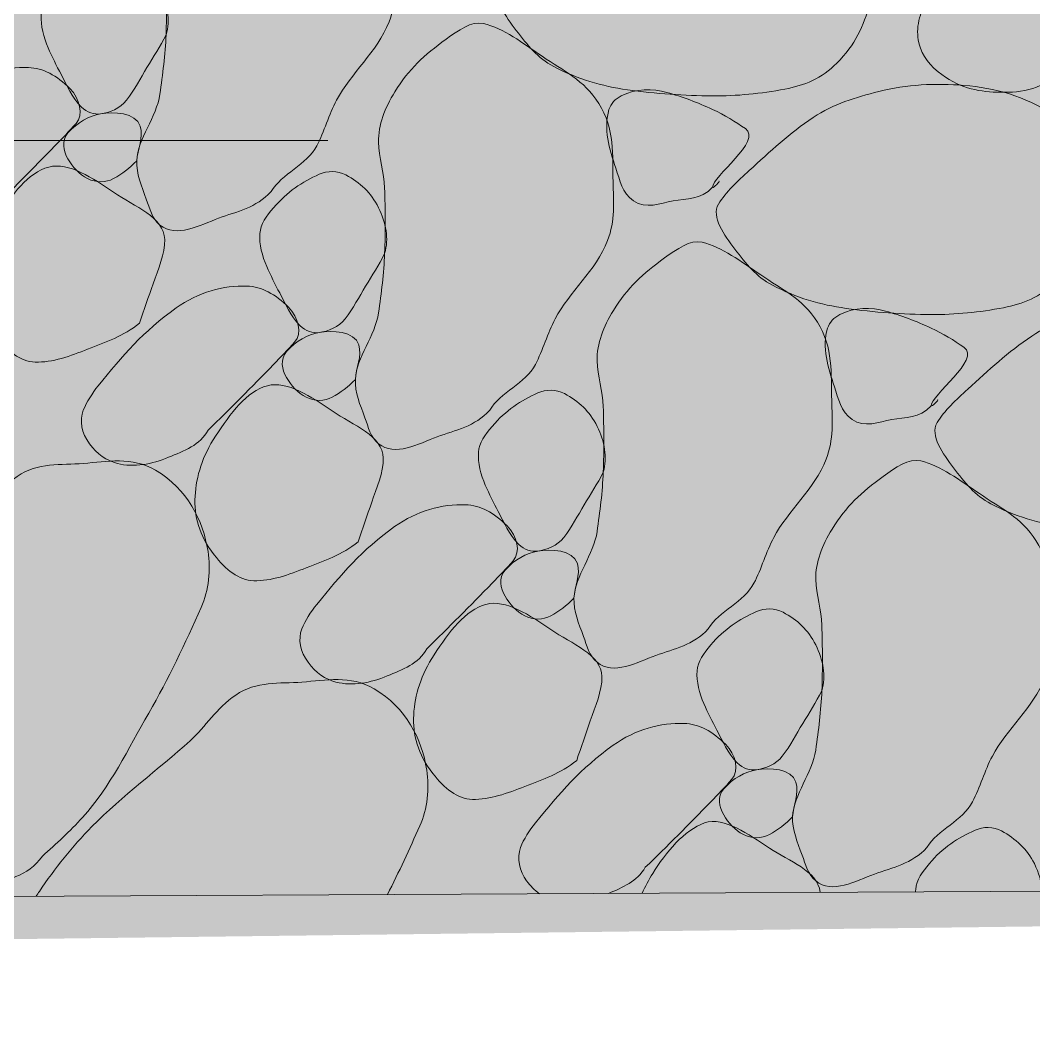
# Model space of a CAD drawing. Header units: feet. Extents: x 47819 to 50150, y 49272 to 50730.
# Drawn here: x 49373.63 to 49378.88, y 50323.34 to 50328.51 of the extents above; entities that cross this region are included whole.
import ezdxf

# ---------------------------------------------------------------- set-up
doc = ezdxf.new("R2010")
doc.units = ezdxf.units.FT
doc.header["$MEASUREMENT"] = 0
doc.linetypes.add('HIDDEN', pattern=[0.375, 0.25, -0.125])
doc.layers.add('GRID', color=254, linetype='HIDDEN')
doc.layers.add('SILT FENCE', color=200, linetype='Continuous')
doc.layers.add('Level 30', color=1, linetype='Continuous', lineweight=0)

msp = doc.modelspace()

# ---------------------------------------------------------------- linework, layer by layer
at = {"layer": 'GRID', "color": 252, "linetype": 'HIDDEN', "lineweight": 0, "ltscale": 33}
msp.add_line((47857.2219, 50327.8834), (50111.5419, 50327.8834), dxfattribs=at)
at = {"layer": 'Level 30', "color": 1, "linetype": 'Continuous', "lineweight": 0}
msp.add_line((49350.8131, 50323.8515), (49412.7562, 50324.1609), dxfattribs=at)
for points, knots in [([(49374.9269, 50327.619), (49374.8495, 50327.5343), (49374.7504, 50327.5162), (49374.6547, 50327.4811), (49374.5586, 50327.4459), (49374.4352, 50327.3761), (49374.3506, 50327.4458), (49374.3087, 50327.4803), (49374.298, 50327.5311), (49374.2799, 50327.5801), (49374.2555, 50327.646), (49374.2276, 50327.7132), (49374.2304, 50327.7781), (49374.2355, 50327.8947), (49374.3338, 50328.004), (49374.3506, 50328.1246), (49374.3648, 50328.2262), (49374.3785, 50328.3292), (49374.3824, 50328.4322), (49374.3868, 50328.5452), (49374.3853, 50328.6586), (49374.3824, 50328.7716), (49374.3804, 50328.8512), (49374.3522, 50328.9296), (49374.3506, 50329.0085), (49374.3487, 50329.0992), (49374.3835, 50329.1852), (49374.4355, 50329.2701), (49374.5072, 50329.3874), (49374.587, 50329.4605), (49374.7006, 50329.5423), (49374.7637, 50329.5877), (49374.8326, 50329.6386), (49374.8951, 50329.6236), (49374.9983, 50329.599), (49375.0987, 50329.5232), (49375.1991, 50329.4539), (49375.3092, 50329.3781), (49375.4155, 50329.3319), (49375.4926, 50329.21), (49375.5761, 50329.0779), (49375.5631, 50328.94), (49375.5668, 50328.8034), (49375.5696, 50328.7024), (49375.5778, 50328.5987), (49375.5385, 50328.4993), (49375.4757, 50328.3402), (49375.3415, 50328.2345), (49375.2663, 50328.0928), (49375.2267, 50328.018), (49375.2029, 50327.9307), (49375.1638, 50327.8559), (49375.1131, 50327.7588), (49374.9818, 50327.7116), (49374.9269, 50327.619)], [0, 0, 0, 0, 0.054316, 0.054316, 0.054316, 0.108799, 0.108799, 0.108799, 0.135821, 0.135821, 0.135821, 0.172146, 0.172146, 0.172146, 0.237422, 0.237422, 0.237422, 0.292461, 0.292461, 0.292461, 0.352873, 0.352873, 0.352873, 0.395413, 0.395413, 0.395413, 0.444368, 0.444368, 0.444368, 0.51201, 0.51201, 0.51201, 0.549525, 0.549525, 0.549525, 0.611502, 0.611502, 0.611502, 0.679424, 0.679424, 0.679424, 0.752988, 0.752988, 0.752988, 0.80734, 0.80734, 0.80734, 0.894432, 0.894432, 0.894432, 0.940374, 0.940374, 0.940374, 1, 1, 1, 1]), ([(49377.86, 50328.2851), (49377.7833, 50328.2046), (49377.6909, 50328.1697), (49377.5913, 50328.1507), (49377.4664, 50328.1269), (49377.3416, 50328.1145), (49377.2165, 50328.1154), (49377.0693, 50328.1164), (49376.9218, 50328.1266), (49376.7746, 50328.1472), (49376.6415, 50328.1658), (49376.5168, 50328.202), (49376.3927, 50328.2674), (49376.309, 50328.3115), (49376.2567, 50328.3777), (49376.1983, 50328.4548), (49376.1445, 50328.5256), (49376.0741, 50328.6224), (49376.1134, 50328.6881), (49376.1507, 50328.7504), (49376.2132, 50328.8069), (49376.2725, 50328.8614), (49376.3815, 50328.9614), (49376.4807, 50329.0549), (49376.6049, 50329.1372), (49376.7098, 50329.2067), (49376.8248, 50329.2416), (49376.9443, 50329.2715), (49377.0893, 50329.3078), (49377.2402, 50329.3151), (49377.3862, 50329.3033), (49377.5469, 50329.2904), (49377.6984, 50329.2478), (49377.8494, 50329.1513), (49377.938, 50329.0946), (49377.9955, 50329.0225), (49378.0332, 50328.9321), (49378.0779, 50328.8248), (49378.0675, 50328.7006), (49378.0332, 50328.5927), (49377.9976, 50328.4805), (49377.9564, 50328.3785), (49377.86, 50328.2851)], [0, 0, 0, 0, 0.060327, 0.060327, 0.060327, 0.135919, 0.135919, 0.135919, 0.224896, 0.224896, 0.224896, 0.305284, 0.305284, 0.305284, 0.359513, 0.359513, 0.359513, 0.409373, 0.409373, 0.409373, 0.456607, 0.456607, 0.456607, 0.543329, 0.543329, 0.543329, 0.616633, 0.616633, 0.616633, 0.70561, 0.70561, 0.70561, 0.803499, 0.803499, 0.803499, 0.860951, 0.860951, 0.860951, 0.929109, 0.929109, 0.929109, 1, 1, 1, 1]), ([(49378.997, 50328.237), (49378.9275, 50328.1385), (49378.7916, 50328.1313), (49378.6894, 50328.1345), (49378.588, 50328.1376), (49378.4865, 50328.1579), (49378.3854, 50328.2405), (49378.3241, 50328.2906), (49378.2933, 50328.3462), (49378.2828, 50328.4067), (49378.2703, 50328.479), (49378.2943, 50328.5609), (49378.3394, 50328.633), (49378.4023, 50328.7334), (49378.4733, 50328.8026), (49378.5692, 50328.8628), (49378.6457, 50328.9109), (49378.7492, 50328.9264), (49378.8273, 50328.8875), (49378.8981, 50328.8523), (49378.9586, 50328.7983), (49378.9935, 50328.7214), (49379.0504, 50328.5959), (49379.0532, 50328.463), (49379.0288, 50328.3395), (49379.022, 50328.305), (49379.0115, 50328.2709), (49378.997, 50328.237)], [0, 0, 0, 0, 0.135954, 0.135954, 0.135954, 0.270983, 0.270983, 0.270983, 0.352857, 0.352857, 0.352857, 0.450656, 0.450656, 0.450656, 0.586933, 0.586933, 0.586933, 0.695652, 0.695652, 0.695652, 0.79419, 0.79419, 0.79419, 0.954985, 0.954985, 0.954985, 1, 1, 1, 1]), ([(49374.3824, 50328.4322), (49374.3516, 50328.3699), (49374.3173, 50328.3188), (49374.2834, 50328.2625), (49374.2489, 50328.2051), (49374.2202, 50328.1488), (49374.1774, 50328.0928), (49374.1449, 50328.0502), (49374.0891, 50328.0283), (49374.043, 50328.022), (49374.0111, 50328.0177), (49373.9715, 50328.0288), (49373.944, 50328.0574), (49373.8917, 50328.1119), (49373.8694, 50328.1676), (49373.838, 50328.2271), (49373.8139, 50328.2727), (49373.7917, 50328.3176), (49373.7708, 50328.365), (49373.7471, 50328.4186), (49373.7315, 50328.4793), (49373.7354, 50328.5347), (49373.7389, 50328.5832), (49373.7691, 50328.6262), (49373.8061, 50328.6691), (49373.8776, 50328.7518), (49373.9539, 50328.8027), (49374.043, 50328.8423), (49374.0849, 50328.8609), (49374.1383, 50328.8614), (49374.1809, 50328.8388), (49374.255, 50328.7994), (49374.3121, 50328.747), (49374.3506, 50328.6691), (49374.3889, 50328.5914), (49374.4054, 50328.5079), (49374.3824, 50328.4322)], [0, 0, 0, 0, 0.087607, 0.087607, 0.087607, 0.176844, 0.176844, 0.176844, 0.244543, 0.244543, 0.244543, 0.291416, 0.291416, 0.291416, 0.380653, 0.380653, 0.380653, 0.449046, 0.449046, 0.449046, 0.526343, 0.526343, 0.526343, 0.594042, 0.594042, 0.594042, 0.724902, 0.724902, 0.724902, 0.786407, 0.786407, 0.786407, 0.893424, 0.893424, 0.893424, 1, 1, 1, 1]), ([(49376.0604, 50326.4855), (49375.983, 50326.4008), (49375.8839, 50326.3827), (49375.7882, 50326.3476), (49375.6921, 50326.3124), (49375.5687, 50326.2426), (49375.4841, 50326.3123), (49375.4422, 50326.3468), (49375.4315, 50326.3976), (49375.4134, 50326.4466), (49375.389, 50326.5125), (49375.3611, 50326.5797), (49375.3639, 50326.6446), (49375.369, 50326.7612), (49375.4673, 50326.8705), (49375.4841, 50326.9911), (49375.4983, 50327.0927), (49375.512, 50327.1957), (49375.5159, 50327.2987), (49375.5203, 50327.4117), (49375.5188, 50327.5251), (49375.5159, 50327.6381), (49375.5139, 50327.7177), (49375.4857, 50327.7961), (49375.4841, 50327.875), (49375.4822, 50327.9657), (49375.517, 50328.0517), (49375.569, 50328.1366), (49375.6407, 50328.2539), (49375.7205, 50328.327), (49375.8341, 50328.4088), (49375.8972, 50328.4542), (49375.9661, 50328.5051), (49376.0286, 50328.4902), (49376.1317, 50328.4655), (49376.2322, 50328.3897), (49376.3326, 50328.3204), (49376.4427, 50328.2446), (49376.549, 50328.1984), (49376.6261, 50328.0765), (49376.7095, 50327.9444), (49376.6966, 50327.8066), (49376.7003, 50327.6699), (49376.7031, 50327.569), (49376.7113, 50327.4652), (49376.672, 50327.3659), (49376.6092, 50327.2067), (49376.475, 50327.101), (49376.3998, 50326.9593), (49376.3601, 50326.8845), (49376.3364, 50326.7972), (49376.2973, 50326.7224), (49376.2466, 50326.6253), (49376.1153, 50326.5781), (49376.0604, 50326.4855)], [0, 0, 0, 0, 0.054316, 0.054316, 0.054316, 0.108799, 0.108799, 0.108799, 0.135821, 0.135821, 0.135821, 0.172146, 0.172146, 0.172146, 0.237422, 0.237422, 0.237422, 0.292461, 0.292461, 0.292461, 0.352873, 0.352873, 0.352873, 0.395413, 0.395413, 0.395413, 0.444368, 0.444368, 0.444368, 0.51201, 0.51201, 0.51201, 0.549525, 0.549525, 0.549525, 0.611502, 0.611502, 0.611502, 0.679424, 0.679424, 0.679424, 0.752988, 0.752988, 0.752988, 0.80734, 0.80734, 0.80734, 0.894432, 0.894432, 0.894432, 0.940374, 0.940374, 0.940374, 1, 1, 1, 1]), ([(49373.4667, 50327.5165), (49373.4264, 50327.4374), (49373.3408, 50327.4085), (49373.2617, 50327.375), (49373.1768, 50327.3391), (49373.0816, 50327.3213), (49372.9965, 50327.3432), (49372.9399, 50327.3578), (49372.8923, 50327.3913), (49372.8515, 50327.4458), (49372.8111, 50327.4997), (49372.7984, 50327.5669), (49372.8197, 50327.619), (49372.8378, 50327.6631), (49372.8648, 50327.7056), (49372.8975, 50327.7463), (49373.0226, 50327.9017), (49373.1311, 50328.0278), (49373.3006, 50328.1493), (49373.4149, 50328.2313), (49373.5478, 50328.2666), (49373.6683, 50328.2625), (49373.744, 50328.2598), (49373.8161, 50328.2213), (49373.8839, 50328.1529), (49373.9353, 50328.101), (49373.9559, 50328.0176), (49373.9157, 50327.9726), (49373.8806, 50327.9331), (49373.8439, 50327.8946), (49373.8061, 50327.8559), (49373.693, 50327.7398), (49373.5799, 50327.6249), (49373.4667, 50327.5165)], [0, 0, 0, 0, 0.081972, 0.081972, 0.081972, 0.169857, 0.169857, 0.169857, 0.228285, 0.228285, 0.228285, 0.286248, 0.286248, 0.286248, 0.335334, 0.335334, 0.335334, 0.522907, 0.522907, 0.522907, 0.649504, 0.649504, 0.649504, 0.729114, 0.729114, 0.729114, 0.789367, 0.789367, 0.789367, 0.842044, 0.842044, 0.842044, 1, 1, 1, 1]), ([(49378.9935, 50327.1516), (49378.9168, 50327.0711), (49378.8244, 50327.0363), (49378.7248, 50327.0172), (49378.5999, 50326.9934), (49378.4751, 50326.981), (49378.35, 50326.9819), (49378.2028, 50326.9829), (49378.0553, 50326.9931), (49377.9081, 50327.0137), (49377.775, 50327.0323), (49377.6503, 50327.0686), (49377.5262, 50327.1339), (49377.4425, 50327.178), (49377.3902, 50327.2442), (49377.3318, 50327.3213), (49377.278, 50327.3922), (49377.2076, 50327.4889), (49377.2469, 50327.5547), (49377.2842, 50327.6169), (49377.3467, 50327.6734), (49377.406, 50327.7279), (49377.515, 50327.8279), (49377.6142, 50327.9214), (49377.7384, 50328.0037), (49377.8433, 50328.0732), (49377.9583, 50328.1081), (49378.0778, 50328.138), (49378.2228, 50328.1743), (49378.3737, 50328.1816), (49378.5197, 50328.1698), (49378.6804, 50328.1569), (49378.8319, 50328.1144), (49378.9829, 50328.0178), (49379.0715, 50327.9611), (49379.129, 50327.889), (49379.1667, 50327.7986), (49379.2114, 50327.6913), (49379.201, 50327.5671), (49379.1667, 50327.4592), (49379.1311, 50327.347), (49379.0899, 50327.245), (49378.9935, 50327.1516)], [0, 0, 0, 0, 0.060327, 0.060327, 0.060327, 0.135919, 0.135919, 0.135919, 0.224896, 0.224896, 0.224896, 0.305284, 0.305284, 0.305284, 0.359513, 0.359513, 0.359513, 0.409373, 0.409373, 0.409373, 0.456607, 0.456607, 0.456607, 0.543329, 0.543329, 0.543329, 0.616633, 0.616633, 0.616633, 0.70561, 0.70561, 0.70561, 0.803499, 0.803499, 0.803499, 0.860951, 0.860951, 0.860951, 0.929109, 0.929109, 0.929109, 1, 1, 1, 1]), ([(49377.2165, 50327.6416), (49377.1537, 50327.5743), (49377.0821, 50327.5844), (49377.0115, 50327.5709), (49376.9446, 50327.5582), (49376.87, 50327.5264), (49376.8064, 50327.5709), (49376.7465, 50327.6128), (49376.7358, 50327.6783), (49376.7145, 50327.7406), (49376.6806, 50327.8394), (49376.649, 50327.947), (49376.6791, 50328.0447), (49376.6885, 50328.075), (49376.7119, 50328.0997), (49376.7428, 50328.1154), (49376.8199, 50328.1546), (49376.9046, 50328.1545), (49376.9796, 50328.1331), (49377.0595, 50328.1103), (49377.1378, 50328.0811), (49377.2165, 50328.0447), (49377.2777, 50328.0164), (49377.3348, 50327.9808), (49377.3862, 50327.9457), (49377.4774, 50327.8834), (49377.2106, 50327.695), (49377.2165, 50327.6416), (49377.2173, 50327.6347), (49377.2613, 50327.6757), (49377.2483, 50327.6734)], [0, 0, 0, 0, 0.103475, 0.103475, 0.103475, 0.201297, 0.201297, 0.201297, 0.293367, 0.293367, 0.293367, 0.439391, 0.439391, 0.439391, 0.484772, 0.484772, 0.484772, 0.598088, 0.598088, 0.598088, 0.7187, 0.7187, 0.7187, 0.812423, 0.812423, 0.812423, 0.978533, 0.978533, 0.978533, 1, 1, 1, 1]), ([(49374.2304, 50327.7781), (49374.1924, 50327.74), (49374.1544, 50327.7103), (49374.1102, 50327.6862), (49374.0709, 50327.6648), (49374.0177, 50327.6648), (49373.9758, 50327.6862), (49373.9307, 50327.7092), (49373.8988, 50327.7462), (49373.8733, 50327.7887), (49373.8497, 50327.8281), (49373.8391, 50327.8842), (49373.8733, 50327.9231), (49373.9234, 50327.9798), (49373.9838, 50328.0108), (49374.043, 50328.022), (49374.1078, 50328.0343), (49374.2267, 50328.0294), (49374.2481, 50327.9584), (49374.2661, 50327.8985), (49374.2339, 50327.8384), (49374.2304, 50327.7781)], [0, 0, 0, 0, 0.13075, 0.13075, 0.13075, 0.246831, 0.246831, 0.246831, 0.372114, 0.372114, 0.372114, 0.488195, 0.488195, 0.488195, 0.657947, 0.657947, 0.657947, 0.84346, 0.84346, 0.84346, 1, 1, 1, 1]), ([(49374.2445, 50326.9366), (49374.1605, 50326.8683), (49374.071, 50326.8401), (49373.9758, 50326.8023), (49373.887, 50326.767), (49373.7928, 50326.7325), (49373.7036, 50326.7351), (49373.6257, 50326.7374), (49373.5594, 50326.7919), (49373.4985, 50326.8695), (49373.4192, 50326.9706), (49373.394, 50327.0725), (49373.3996, 50327.1735), (49373.4053, 50327.2774), (49373.4381, 50327.381), (49373.5056, 50327.4846), (49373.5827, 50327.6028), (49373.6668, 50327.7177), (49373.7743, 50327.7463), (49373.8777, 50327.7738), (49374.0024, 50327.6887), (49374.1102, 50327.6155), (49374.2179, 50327.5423), (49374.3735, 50327.4854), (49374.3754, 50327.3715), (49374.3766, 50327.2964), (49374.3409, 50327.2166), (49374.3153, 50327.1417), (49374.2918, 50327.0733), (49374.2672, 50327.0053), (49374.2445, 50326.9366)], [0, 0, 0, 0, 0.099321, 0.099321, 0.099321, 0.192025, 0.192025, 0.192025, 0.273076, 0.273076, 0.273076, 0.378794, 0.378794, 0.378794, 0.48747, 0.48747, 0.48747, 0.61146, 0.61146, 0.61146, 0.73063, 0.73063, 0.73063, 0.849753, 0.849753, 0.849753, 0.928287, 0.928287, 0.928287, 1, 1, 1, 1]), ([(49375.5159, 50327.2987), (49375.4851, 50327.2364), (49375.4508, 50327.1853), (49375.4169, 50327.129), (49375.3824, 50327.0716), (49375.3537, 50327.0153), (49375.3109, 50326.9593), (49375.2784, 50326.9167), (49375.2226, 50326.8948), (49375.1765, 50326.8886), (49375.1446, 50326.8843), (49375.105, 50326.8953), (49375.0775, 50326.9239), (49375.0252, 50326.9784), (49375.0029, 50327.0341), (49374.9715, 50327.0936), (49374.9474, 50327.1392), (49374.9252, 50327.1841), (49374.9043, 50327.2315), (49374.8806, 50327.2851), (49374.865, 50327.3458), (49374.8689, 50327.4012), (49374.8724, 50327.4497), (49374.9026, 50327.4928), (49374.9396, 50327.5356), (49375.0111, 50327.6183), (49375.0874, 50327.6692), (49375.1765, 50327.7088), (49375.2184, 50327.7274), (49375.2718, 50327.7279), (49375.3144, 50327.7053), (49375.3885, 50327.6659), (49375.4456, 50327.6135), (49375.4841, 50327.5356), (49375.5224, 50327.4579), (49375.5389, 50327.3744), (49375.5159, 50327.2987)], [0, 0, 0, 0, 0.087607, 0.087607, 0.087607, 0.176844, 0.176844, 0.176844, 0.244543, 0.244543, 0.244543, 0.291416, 0.291416, 0.291416, 0.380653, 0.380653, 0.380653, 0.449046, 0.449046, 0.449046, 0.526343, 0.526343, 0.526343, 0.594042, 0.594042, 0.594042, 0.724902, 0.724902, 0.724902, 0.786407, 0.786407, 0.786407, 0.893425, 0.893425, 0.893425, 1, 1, 1, 1]), ([(49377.1939, 50325.352), (49377.1164, 50325.2674), (49377.0174, 50325.2492), (49376.9217, 50325.2141), (49376.8256, 50325.1789), (49376.7022, 50325.1091), (49376.6176, 50325.1788), (49376.5757, 50325.2133), (49376.565, 50325.2641), (49376.5469, 50325.3131), (49376.5225, 50325.379), (49376.4946, 50325.4462), (49376.4974, 50325.5111), (49376.5025, 50325.6278), (49376.6008, 50325.7371), (49376.6176, 50325.8576), (49376.6317, 50325.9592), (49376.6455, 50326.0622), (49376.6494, 50326.1652), (49376.6537, 50326.2782), (49376.6523, 50326.3916), (49376.6494, 50326.5046), (49376.6474, 50326.5842), (49376.6192, 50326.6626), (49376.6176, 50326.7415), (49376.6157, 50326.8322), (49376.6505, 50326.9182), (49376.7024, 50327.0031), (49376.7742, 50327.1204), (49376.8539, 50327.1935), (49376.9676, 50327.2753), (49377.0307, 50327.3207), (49377.0996, 50327.3716), (49377.1621, 50327.3567), (49377.2652, 50327.332), (49377.3657, 50327.2562), (49377.4661, 50327.187), (49377.5762, 50327.1111), (49377.6825, 50327.0649), (49377.7596, 50326.943), (49377.843, 50326.8109), (49377.8301, 50326.6731), (49377.8338, 50326.5364), (49377.8366, 50326.4355), (49377.8448, 50326.3317), (49377.8055, 50326.2324), (49377.7427, 50326.0732), (49377.6085, 50325.9675), (49377.5333, 50325.8258), (49377.4936, 50325.751), (49377.4698, 50325.6637), (49377.4308, 50325.5889), (49377.3801, 50325.4918), (49377.2488, 50325.4447), (49377.1939, 50325.352)], [0, 0, 0, 0, 0.054316, 0.054316, 0.054316, 0.108799, 0.108799, 0.108799, 0.135821, 0.135821, 0.135821, 0.172146, 0.172146, 0.172146, 0.237422, 0.237422, 0.237422, 0.292461, 0.292461, 0.292461, 0.352873, 0.352873, 0.352873, 0.395413, 0.395413, 0.395413, 0.444368, 0.444368, 0.444368, 0.51201, 0.51201, 0.51201, 0.549525, 0.549525, 0.549525, 0.611502, 0.611502, 0.611502, 0.679424, 0.679424, 0.679424, 0.752988, 0.752988, 0.752988, 0.80734, 0.80734, 0.80734, 0.894432, 0.894432, 0.894432, 0.940374, 0.940374, 0.940374, 1, 1, 1, 1]), ([(49374.6002, 50326.383), (49374.5599, 50326.304), (49374.4743, 50326.275), (49374.3952, 50326.2416), (49374.3103, 50326.2057), (49374.2151, 50326.1878), (49374.13, 50326.2097), (49374.0734, 50326.2243), (49374.0258, 50326.2578), (49373.985, 50326.3123), (49373.9446, 50326.3663), (49373.9319, 50326.4334), (49373.9532, 50326.4855), (49373.9713, 50326.5296), (49373.9983, 50326.5721), (49374.031, 50326.6128), (49374.1561, 50326.7682), (49374.2646, 50326.8943), (49374.434, 50327.0158), (49374.5484, 50327.0978), (49374.6813, 50327.1331), (49374.8017, 50327.129), (49374.8775, 50327.1263), (49374.9496, 50327.0878), (49375.0174, 50327.0194), (49375.0688, 50326.9675), (49375.0894, 50326.8842), (49375.0492, 50326.8391), (49375.0141, 50326.7996), (49374.9774, 50326.7611), (49374.9396, 50326.7224), (49374.8265, 50326.6063), (49374.7134, 50326.4914), (49374.6002, 50326.383)], [0, 0, 0, 0, 0.081972, 0.081972, 0.081972, 0.169857, 0.169857, 0.169857, 0.228285, 0.228285, 0.228285, 0.286248, 0.286248, 0.286248, 0.335334, 0.335334, 0.335334, 0.522907, 0.522907, 0.522907, 0.649504, 0.649504, 0.649504, 0.729114, 0.729114, 0.729114, 0.789367, 0.789367, 0.789367, 0.842044, 0.842044, 0.842044, 1, 1, 1, 1]), ([(49378.35, 50326.5081), (49378.2872, 50326.4408), (49378.2156, 50326.4509), (49378.1449, 50326.4374), (49378.0781, 50326.4247), (49378.0035, 50326.3929), (49377.9399, 50326.4374), (49377.88, 50326.4793), (49377.8693, 50326.5448), (49377.848, 50326.6071), (49377.8141, 50326.7059), (49377.7825, 50326.8135), (49377.8126, 50326.9112), (49377.822, 50326.9415), (49377.8454, 50326.9662), (49377.8762, 50326.9819), (49377.9533, 50327.0211), (49378.0381, 50327.021), (49378.1131, 50326.9996), (49378.193, 50326.9768), (49378.2713, 50326.9476), (49378.35, 50326.9112), (49378.4112, 50326.8829), (49378.4682, 50326.8473), (49378.5197, 50326.8122), (49378.6109, 50326.7499), (49378.3441, 50326.5615), (49378.35, 50326.5081), (49378.3508, 50326.5012), (49378.3948, 50326.5423), (49378.3818, 50326.54)], [0, 0, 0, 0, 0.103475, 0.103475, 0.103475, 0.201297, 0.201297, 0.201297, 0.293367, 0.293367, 0.293367, 0.439391, 0.439391, 0.439391, 0.484772, 0.484772, 0.484772, 0.598088, 0.598088, 0.598088, 0.7187, 0.7187, 0.7187, 0.812423, 0.812423, 0.812423, 0.978533, 0.978533, 0.978533, 1, 1, 1, 1]), ([(49380.127, 50326.0181), (49380.0502, 50325.9376), (49379.9579, 50325.9028), (49379.8583, 50325.8838), (49379.7334, 50325.8599), (49379.6086, 50325.8476), (49379.4835, 50325.8484), (49379.3363, 50325.8494), (49379.1888, 50325.8596), (49379.0416, 50325.8802), (49378.9085, 50325.8988), (49378.7838, 50325.9351), (49378.6597, 50326.0004), (49378.576, 50326.0445), (49378.5237, 50326.1108), (49378.4653, 50326.1878), (49378.4115, 50326.2587), (49378.3411, 50326.3554), (49378.3804, 50326.4212), (49378.4177, 50326.4834), (49378.4802, 50326.5399), (49378.5395, 50326.5944), (49378.6485, 50326.6944), (49378.7477, 50326.7879), (49378.8719, 50326.8702), (49378.9768, 50326.9397), (49379.0918, 50326.9746), (49379.2113, 50327.0045), (49379.3563, 50327.0408), (49379.5071, 50327.0481), (49379.6532, 50327.0363), (49379.8139, 50327.0234), (49379.9654, 50326.9809), (49380.1164, 50326.8843), (49380.205, 50326.8277), (49380.2625, 50326.7556), (49380.3002, 50326.6651), (49380.3449, 50326.5578), (49380.3345, 50326.4336), (49380.3002, 50326.3257), (49380.2646, 50326.2135), (49380.2234, 50326.1115), (49380.127, 50326.0181)], [0, 0, 0, 0, 0.060327, 0.060327, 0.060327, 0.135919, 0.135919, 0.135919, 0.224896, 0.224896, 0.224896, 0.305284, 0.305284, 0.305284, 0.359513, 0.359513, 0.359513, 0.409373, 0.409373, 0.409373, 0.456607, 0.456607, 0.456607, 0.543329, 0.543329, 0.543329, 0.616633, 0.616633, 0.616633, 0.70561, 0.70561, 0.70561, 0.803499, 0.803499, 0.803499, 0.860951, 0.860951, 0.860951, 0.929109, 0.929109, 0.929109, 1, 1, 1, 1]), ([(49375.3639, 50326.6446), (49375.3259, 50326.6065), (49375.2879, 50326.5768), (49375.2437, 50326.5527), (49375.2044, 50326.5313), (49375.1512, 50326.5313), (49375.1093, 50326.5527), (49375.0642, 50326.5757), (49375.0323, 50326.6127), (49375.0068, 50326.6552), (49374.9832, 50326.6946), (49374.9725, 50326.7507), (49375.0068, 50326.7896), (49375.0569, 50326.8463), (49375.1172, 50326.8773), (49375.1765, 50326.8886), (49375.2413, 50326.9008), (49375.3602, 50326.8959), (49375.3816, 50326.8249), (49375.3996, 50326.765), (49375.3674, 50326.7049), (49375.3639, 50326.6446)], [0, 0, 0, 0, 0.13075, 0.13075, 0.13075, 0.246831, 0.246831, 0.246831, 0.372114, 0.372114, 0.372114, 0.488195, 0.488195, 0.488195, 0.657947, 0.657947, 0.657947, 0.84346, 0.84346, 0.84346, 1, 1, 1, 1]), ([(49375.378, 50325.8031), (49375.294, 50325.7348), (49375.2045, 50325.7066), (49375.1093, 50325.6688), (49375.0205, 50325.6335), (49374.9263, 50325.599), (49374.8371, 50325.6016), (49374.7592, 50325.6039), (49374.6928, 50325.6584), (49374.632, 50325.736), (49374.5527, 50325.8371), (49374.5275, 50325.939), (49374.533, 50326.04), (49374.5388, 50326.1439), (49374.5716, 50326.2476), (49374.6391, 50326.3512), (49374.7162, 50326.4694), (49374.8003, 50326.5842), (49374.9078, 50326.6128), (49375.0112, 50326.6403), (49375.1359, 50326.5552), (49375.2437, 50326.482), (49375.3514, 50326.4088), (49375.507, 50326.3519), (49375.5089, 50326.238), (49375.5101, 50326.1629), (49375.4744, 50326.0831), (49375.4487, 50326.0082), (49375.4253, 50325.9398), (49375.4007, 50325.8718), (49375.378, 50325.8031)], [0, 0, 0, 0, 0.099321, 0.099321, 0.099321, 0.192025, 0.192025, 0.192025, 0.273076, 0.273076, 0.273076, 0.378794, 0.378794, 0.378794, 0.48747, 0.48747, 0.48747, 0.61146, 0.61146, 0.61146, 0.73063, 0.73063, 0.73063, 0.849753, 0.849753, 0.849753, 0.928287, 0.928287, 0.928287, 1, 1, 1, 1]), ([(49376.6494, 50326.1652), (49376.6185, 50326.103), (49376.5843, 50326.0518), (49376.5504, 50325.9955), (49376.5159, 50325.9381), (49376.4872, 50325.8819), (49376.4444, 50325.8258), (49376.4119, 50325.7832), (49376.3561, 50325.7613), (49376.31, 50325.7551), (49376.2781, 50325.7508), (49376.2385, 50325.7618), (49376.211, 50325.7904), (49376.1587, 50325.8449), (49376.1364, 50325.9006), (49376.1049, 50325.9601), (49376.0808, 50326.0057), (49376.0587, 50326.0506), (49376.0378, 50326.098), (49376.0141, 50326.1516), (49375.9985, 50326.2123), (49376.0024, 50326.2677), (49376.0059, 50326.3162), (49376.0361, 50326.3593), (49376.0731, 50326.4021), (49376.1446, 50326.4848), (49376.2209, 50326.5357), (49376.31, 50326.5753), (49376.3519, 50326.5939), (49376.4053, 50326.5944), (49376.4479, 50326.5718), (49376.522, 50326.5324), (49376.5791, 50326.48), (49376.6176, 50326.4021), (49376.6559, 50326.3244), (49376.6723, 50326.2409), (49376.6494, 50326.1652)], [0, 0, 0, 0, 0.087607, 0.087607, 0.087607, 0.176844, 0.176844, 0.176844, 0.244543, 0.244543, 0.244543, 0.291416, 0.291416, 0.291416, 0.380653, 0.380653, 0.380653, 0.449046, 0.449046, 0.449046, 0.526343, 0.526343, 0.526343, 0.594042, 0.594042, 0.594042, 0.724902, 0.724902, 0.724902, 0.786407, 0.786407, 0.786407, 0.893425, 0.893425, 0.893425, 1, 1, 1, 1]), ([(49373.7411, 50324.1733), (49373.6665, 50324.0657), (49373.5491, 50324.0475), (49373.4406, 50324.0283), (49373.2859, 50324.0009), (49373.1211, 50324.0017), (49372.9668, 50324.0707), (49372.7619, 50324.1624), (49372.5836, 50324.2955), (49372.4895, 50324.4844), (49372.3929, 50324.6782), (49372.4681, 50324.9446), (49372.592, 50325.1243), (49372.6747, 50325.2442), (49372.7574, 50325.3621), (49372.8643, 50325.4602), (49373.0315, 50325.6137), (49373.2069, 50325.7551), (49373.3734, 50325.9057), (49373.4559, 50325.9802), (49373.508, 50326.0719), (49373.6103, 50326.1426), (49373.717, 50326.2162), (49373.8383, 50326.201), (49373.9532, 50326.2097), (49374.077, 50326.2192), (49374.2043, 50326.2471), (49374.328, 50326.1744), (49374.4927, 50326.0775), (49374.5741, 50325.9165), (49374.6002, 50325.7536), (49374.6154, 50325.6587), (49374.6044, 50325.5533), (49374.5649, 50325.4637), (49374.482, 50325.2761), (49374.3952, 50325.0943), (49374.2926, 50324.9157), (49374.1853, 50324.7288), (49374.0938, 50324.5352), (49373.9497, 50324.3748), (49373.8844, 50324.3021), (49373.8124, 50324.2389), (49373.7411, 50324.1733)], [0, 0, 0, 0, 0.050597, 0.050597, 0.050597, 0.122728, 0.122728, 0.122728, 0.218507, 0.218507, 0.218507, 0.316787, 0.316787, 0.316787, 0.38235, 0.38235, 0.38235, 0.484937, 0.484937, 0.484937, 0.535738, 0.535738, 0.535738, 0.588733, 0.588733, 0.588733, 0.645816, 0.645816, 0.645816, 0.721809, 0.721809, 0.721809, 0.766098, 0.766098, 0.766098, 0.85889, 0.85889, 0.85889, 0.956017, 0.956017, 0.956017, 1, 1, 1, 1]), ([(49378.3274, 50324.2185), (49378.2499, 50324.1339), (49378.1509, 50324.1157), (49378.0551, 50324.0806), (49377.9591, 50324.0454), (49377.8356, 50323.9756), (49377.7511, 50324.0453), (49377.7091, 50324.0798), (49377.6985, 50324.1306), (49377.6804, 50324.1796), (49377.656, 50324.2455), (49377.6281, 50324.3127), (49377.6309, 50324.3776), (49377.636, 50324.4943), (49377.7343, 50324.6036), (49377.7511, 50324.7241), (49377.7652, 50324.8257), (49377.779, 50324.9287), (49377.7829, 50325.0317), (49377.7872, 50325.1447), (49377.7858, 50325.2581), (49377.7829, 50325.3711), (49377.7809, 50325.4507), (49377.7527, 50325.5291), (49377.7511, 50325.608), (49377.7492, 50325.6987), (49377.784, 50325.7847), (49377.8359, 50325.8696), (49377.9077, 50325.9869), (49377.9874, 50326.06), (49378.1011, 50326.1419), (49378.1641, 50326.1873), (49378.2331, 50326.2381), (49378.2956, 50326.2232), (49378.3987, 50326.1985), (49378.4992, 50326.1227), (49378.5996, 50326.0535), (49378.7097, 50325.9776), (49378.816, 50325.9314), (49378.8931, 50325.8095), (49378.9765, 50325.6774), (49378.9636, 50325.5396), (49378.9673, 50325.4029), (49378.9701, 50325.302), (49378.9782, 50325.1982), (49378.939, 50325.0989), (49378.8762, 50324.9397), (49378.742, 50324.834), (49378.6668, 50324.6923), (49378.6271, 50324.6175), (49378.6033, 50324.5302), (49378.5643, 50324.4554), (49378.5135, 50324.3583), (49378.3823, 50324.3112), (49378.3274, 50324.2185)], [0, 0, 0, 0, 0.054316, 0.054316, 0.054316, 0.108799, 0.108799, 0.108799, 0.135821, 0.135821, 0.135821, 0.172146, 0.172146, 0.172146, 0.237422, 0.237422, 0.237422, 0.292461, 0.292461, 0.292461, 0.352873, 0.352873, 0.352873, 0.395413, 0.395413, 0.395413, 0.444368, 0.444368, 0.444368, 0.51201, 0.51201, 0.51201, 0.549525, 0.549525, 0.549525, 0.611502, 0.611502, 0.611502, 0.679424, 0.679424, 0.679424, 0.752988, 0.752988, 0.752988, 0.80734, 0.80734, 0.80734, 0.894432, 0.894432, 0.894432, 0.940374, 0.940374, 0.940374, 1, 1, 1, 1]), ([(49375.7337, 50325.2495), (49375.6934, 50325.1705), (49375.6078, 50325.1415), (49375.5287, 50325.1081), (49375.4438, 50325.0722), (49375.3486, 50325.0543), (49375.2635, 50325.0762), (49375.2069, 50325.0908), (49375.1593, 50325.1243), (49375.1185, 50325.1788), (49375.0781, 50325.2328), (49375.0654, 50325.2999), (49375.0867, 50325.352), (49375.1047, 50325.3962), (49375.1317, 50325.4386), (49375.1645, 50325.4793), (49375.2896, 50325.6348), (49375.3981, 50325.7608), (49375.5675, 50325.8823), (49375.6819, 50325.9644), (49375.8148, 50325.9997), (49375.9352, 50325.9955), (49376.011, 50325.9929), (49376.083, 50325.9544), (49376.1509, 50325.8859), (49376.2023, 50325.8341), (49376.2229, 50325.7507), (49376.1827, 50325.7056), (49376.1476, 50325.6661), (49376.1109, 50325.6276), (49376.0731, 50325.5889), (49375.96, 50325.4728), (49375.8468, 50325.358), (49375.7337, 50325.2495)], [0, 0, 0, 0, 0.081972, 0.081972, 0.081972, 0.169857, 0.169857, 0.169857, 0.228285, 0.228285, 0.228285, 0.286248, 0.286248, 0.286248, 0.335334, 0.335334, 0.335334, 0.522907, 0.522907, 0.522907, 0.649504, 0.649504, 0.649504, 0.729114, 0.729114, 0.729114, 0.789367, 0.789367, 0.789367, 0.842044, 0.842044, 0.842044, 1, 1, 1, 1]), ([(49376.4974, 50325.5111), (49376.4593, 50325.473), (49376.4214, 50325.4433), (49376.3772, 50325.4192), (49376.3379, 50325.3978), (49376.2847, 50325.3978), (49376.2428, 50325.4192), (49376.1977, 50325.4422), (49376.1658, 50325.4792), (49376.1403, 50325.5217), (49376.1166, 50325.5611), (49376.106, 50325.6172), (49376.1403, 50325.6561), (49376.1904, 50325.7129), (49376.2507, 50325.7438), (49376.31, 50325.7551), (49376.3748, 50325.7673), (49376.4937, 50325.7624), (49376.5151, 50325.6914), (49376.5331, 50325.6315), (49376.5008, 50325.5714), (49376.4974, 50325.5111)], [0, 0, 0, 0, 0.13075, 0.13075, 0.13075, 0.246831, 0.246831, 0.246831, 0.372114, 0.372114, 0.372114, 0.488195, 0.488195, 0.488195, 0.657947, 0.657947, 0.657947, 0.84346, 0.84346, 0.84346, 1, 1, 1, 1]), ([(49376.5115, 50324.6697), (49376.4275, 50324.6014), (49376.338, 50324.5731), (49376.2428, 50324.5353), (49376.154, 50324.5001), (49376.0597, 50324.4655), (49375.9706, 50324.4681), (49375.8926, 50324.4704), (49375.8263, 50324.525), (49375.7655, 50324.6025), (49375.6862, 50324.7036), (49375.661, 50324.8055), (49375.6665, 50324.9065), (49375.6723, 50325.0104), (49375.7051, 50325.1141), (49375.7726, 50325.2177), (49375.8497, 50325.3359), (49375.9338, 50325.4507), (49376.0413, 50325.4793), (49376.1447, 50325.5068), (49376.2694, 50325.4217), (49376.3772, 50325.3485), (49376.4849, 50325.2753), (49376.6405, 50325.2184), (49376.6423, 50325.1045), (49376.6436, 50325.0294), (49376.6079, 50324.9496), (49376.5822, 50324.8747), (49376.5588, 50324.8063), (49376.5342, 50324.7383), (49376.5115, 50324.6697)], [0, 0, 0, 0, 0.099321, 0.099321, 0.099321, 0.192025, 0.192025, 0.192025, 0.273076, 0.273076, 0.273076, 0.378794, 0.378794, 0.378794, 0.48747, 0.48747, 0.48747, 0.61146, 0.61146, 0.61146, 0.73063, 0.73063, 0.73063, 0.849753, 0.849753, 0.849753, 0.928287, 0.928287, 0.928287, 1, 1, 1, 1]), ([(49377.7829, 50325.0317), (49377.752, 50324.9695), (49377.7178, 50324.9183), (49377.6839, 50324.862), (49377.6494, 50324.8046), (49377.6207, 50324.7484), (49377.5778, 50324.6923), (49377.5454, 50324.6497), (49377.4896, 50324.6278), (49377.4435, 50324.6216), (49377.4116, 50324.6173), (49377.372, 50324.6283), (49377.3445, 50324.6569), (49377.2922, 50324.7115), (49377.2699, 50324.7671), (49377.2384, 50324.8266), (49377.2143, 50324.8722), (49377.1922, 50324.9171), (49377.1713, 50324.9645), (49377.1476, 50325.0181), (49377.132, 50325.0788), (49377.1359, 50325.1342), (49377.1394, 50325.1828), (49377.1696, 50325.2258), (49377.2066, 50325.2686), (49377.2781, 50325.3513), (49377.3544, 50325.4023), (49377.4435, 50325.4418), (49377.4854, 50325.4604), (49377.5388, 50325.4609), (49377.5814, 50325.4383), (49377.6555, 50325.3989), (49377.7126, 50325.3465), (49377.7511, 50325.2686), (49377.7894, 50325.1909), (49377.8058, 50325.1074), (49377.7829, 50325.0317)], [0, 0, 0, 0, 0.087607, 0.087607, 0.087607, 0.176844, 0.176844, 0.176844, 0.244543, 0.244543, 0.244543, 0.291416, 0.291416, 0.291416, 0.380653, 0.380653, 0.380653, 0.449046, 0.449046, 0.449046, 0.526343, 0.526343, 0.526343, 0.594042, 0.594042, 0.594042, 0.724902, 0.724902, 0.724902, 0.786407, 0.786407, 0.786407, 0.893425, 0.893425, 0.893425, 1, 1, 1, 1]), ([(49373.709, 50323.9659), (49373.7144, 50323.9743), (49373.7199, 50323.9826), (49373.7255, 50323.9908), (49373.8064, 50324.1103), (49373.8959, 50324.2239), (49373.9978, 50324.3267), (49374.1572, 50324.4875), (49374.3403, 50324.6216), (49374.5069, 50324.7722), (49374.5893, 50324.8467), (49374.6415, 50324.9385), (49374.7438, 50325.0091), (49374.8505, 50325.0827), (49374.9718, 50325.0675), (49375.0867, 50325.0762), (49375.2105, 50325.0857), (49375.3377, 50325.1136), (49375.4615, 50325.0409), (49375.6262, 50324.9441), (49375.7092, 50324.7833), (49375.7337, 50324.6202), (49375.748, 50324.5251), (49375.7387, 50324.419), (49375.6984, 50324.3302), (49375.6441, 50324.2108), (49375.5903, 50324.0916), (49375.5305, 50323.975)], [0, 0, 0, 0, 0.008841, 0.008841, 0.008841, 0.136536, 0.136536, 0.136536, 0.336343, 0.336343, 0.336343, 0.435287, 0.435287, 0.435287, 0.538503, 0.538503, 0.538503, 0.649683, 0.649683, 0.649683, 0.797692, 0.797692, 0.797692, 0.883954, 0.883954, 0.883954, 1, 1, 1, 1]), ([(49376.3188, 50323.9789), (49376.2932, 50323.9971), (49376.272, 50324.0188), (49376.252, 50324.0453), (49376.2146, 50324.0949), (49376.2003, 50324.1658), (49376.2202, 50324.2185), (49376.2371, 50324.2632), (49376.2652, 50324.3051), (49376.298, 50324.3458), (49376.4231, 50324.5013), (49376.5316, 50324.6273), (49376.701, 50324.7489), (49376.8154, 50324.8309), (49376.9483, 50324.8662), (49377.0687, 50324.862), (49377.1445, 50324.8594), (49377.2165, 50324.8209), (49377.2844, 50324.7524), (49377.3358, 50324.7006), (49377.3564, 50324.6172), (49377.3162, 50324.5721), (49377.2811, 50324.5326), (49377.2443, 50324.4941), (49377.2066, 50324.4554), (49377.0935, 50324.3393), (49376.9803, 50324.2245), (49376.8672, 50324.116)], [0, 0, 0, 0, 0.038596, 0.038596, 0.038596, 0.110807, 0.110807, 0.110807, 0.171958, 0.171958, 0.171958, 0.405636, 0.405636, 0.405636, 0.563352, 0.563352, 0.563352, 0.662529, 0.662529, 0.662529, 0.737593, 0.737593, 0.737593, 0.803218, 0.803218, 0.803218, 1, 1, 1, 1]), ([(49377.6309, 50324.3776), (49377.5928, 50324.3395), (49377.5549, 50324.3098), (49377.5107, 50324.2857), (49377.4714, 50324.2643), (49377.4181, 50324.2643), (49377.3763, 50324.2857), (49377.3312, 50324.3088), (49377.2993, 50324.3457), (49377.2738, 50324.3882), (49377.2501, 50324.4276), (49377.2395, 50324.4837), (49377.2738, 50324.5226), (49377.3239, 50324.5794), (49377.3842, 50324.6103), (49377.4435, 50324.6216), (49377.5083, 50324.6339), (49377.6272, 50324.6289), (49377.6486, 50324.5579), (49377.6666, 50324.498), (49377.6343, 50324.4379), (49377.6309, 50324.3776)], [0, 0, 0, 0, 0.13075, 0.13075, 0.13075, 0.246831, 0.246831, 0.246831, 0.372114, 0.372114, 0.372114, 0.488195, 0.488195, 0.488195, 0.657947, 0.657947, 0.657947, 0.84346, 0.84346, 0.84346, 1, 1, 1, 1]), ([(49376.8503, 50323.9816), (49376.8661, 50324.0172), (49376.885, 50324.0502), (49376.9061, 50324.0842), (49376.9737, 50324.1932), (49377.0697, 50324.3093), (49377.1748, 50324.3458), (49377.2758, 50324.3809), (49377.4039, 50324.2852), (49377.5107, 50324.215), (49377.6141, 50324.147), (49377.7574, 50324.1019), (49377.7747, 50323.9862)], [0, 0, 0, 0, 0.097196, 0.097196, 0.097196, 0.409304, 0.409304, 0.409304, 0.709277, 0.709277, 0.709277, 1, 1, 1, 1]), ([(49378.2688, 50323.9887), (49378.2689, 50323.9927), (49378.2691, 50323.9967), (49378.2694, 50324.0007), (49378.2732, 50324.0513), (49378.3047, 50324.0926), (49378.3401, 50324.1351), (49378.4086, 50324.2171), (49378.4879, 50324.2688), (49378.577, 50324.3083), (49378.6189, 50324.3269), (49378.6731, 50324.3282), (49378.7149, 50324.3048), (49378.7876, 50324.2641), (49378.8478, 50324.2109), (49378.8846, 50324.1351), (49378.9074, 50324.088), (49378.9222, 50324.0415), (49378.9261, 50323.9919)], [0, 0, 0, 0, 0.012281, 0.012281, 0.012281, 0.166515, 0.166515, 0.166515, 0.464646, 0.464646, 0.464646, 0.604767, 0.604767, 0.604767, 0.848578, 0.848578, 0.848578, 1, 1, 1, 1])]:
    msp.add_open_spline(points, degree=3, knots=knots, dxfattribs=at)
msp.add_open_spline([(49376.8672, 50324.116), (49376.825, 50324.0434), (49376.7488, 50324.011), (49376.6768, 50323.9807)], degree=3, dxfattribs=at)
at = {"layer": 'SILT FENCE', "linetype": 'Continuous', "lineweight": 0, "const_width": 6}
msp.add_lwpolyline([(49340.6929, 50326.3362), (49421.6647, 50327.3396)], dxfattribs=at)

doc.saveas('drawing.dxf')
